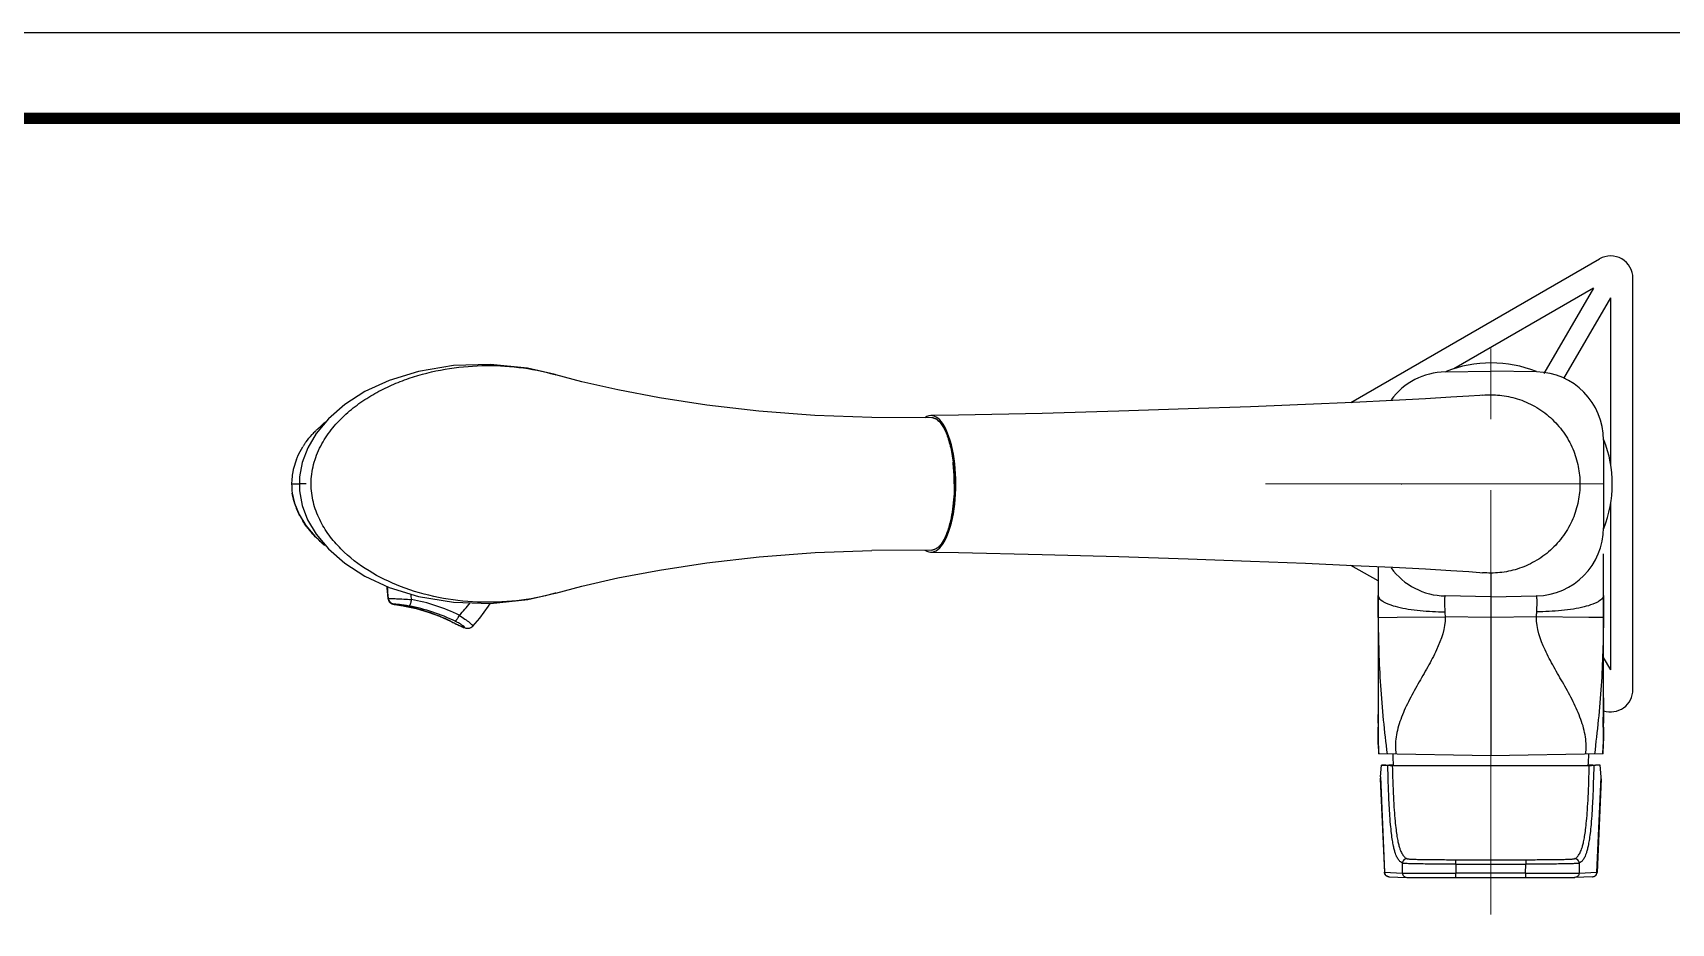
# Model space of a CAD drawing. Extents: x 0 to 1128, y 0 to 827.
# Drawn here: x 393.2 to 760.8, y 627 to 826.8 of the extents above; entities that cross this region are included whole.
import ezdxf

# ---------------------------------------------------------------- set-up
doc = ezdxf.new("R2010")
doc.units = 0
doc.header["$LTSCALE"] = 10
doc.header["$MEASUREMENT"] = 0
doc.linetypes.add('DLK3015-CA1_시공도$0$CENTER2', pattern=[28.575, 19.05, -3.175, 3.175, -3.175])
doc.layers.get('0').update_dxf_attribs({"linetype": 'CONTINUOUS'})
doc.layers.add('DLK3015-CA1_시공도$0$Cneter', color=1, linetype='DLK3015-CA1_시공도$0$CENTER2', lineweight=13)

msp = doc.modelspace()

# ---------------------------------------------------------------- linework, layer by layer
at = {"color": 7, "linetype": 'Continuous'}
for p, q in [((688.91, 743.86), (744.69, 776.07)), ((743.37, 769.53), (712, 751.41)), ((743.37, 769.53), (732.23, 750.36)), ((752.19, 679.46), (752.19, 771.74)), ((736.67, 749.24), (747.19, 767.36)), ((747.19, 729.94), (747.19, 767.36)), ((510.35, 750.13), (510.49, 750.09)), ((710.03, 750.72), (720.29, 750.9)), ((730.56, 750.72), (720.29, 750.9)), ((718.44, 745.51), (718.44, 745.51)), ((459.03, 739.63), (458.28, 739.02)), ((745.59, 735.42), (745.59, 715.77)), ((451.24, 725.6), (452.97, 725.6)), ((454.51, 725.6), (452.93, 725.6)), ((700.18, 725.6), (700.3, 725.6)), ((451.39, 723.52), (451.39, 723.52)), ((747.19, 683.86), (747.19, 721.25)), ((458.33, 712.12), (458.31, 712.13)), ((458.34, 712.13), (458.32, 712.14)), ((594.89, 710.77), (581.41, 710.67)), ((745.59, 700.6), (745.59, 709.92)), ((694.99, 703.82), (688.91, 707.33)), ((694.99, 707.04), (694.99, 700.6)), ((718.45, 705.68), (718.45, 705.68)), ((720.29, 705.6), (720.29, 664.6)), ((472.9, 699.91), (472.9, 699.91)), ((474.21, 698.61), (474.21, 698.61)), ((510.49, 701.1), (510.34, 701.06)), ((694.99, 695.62), (694.99, 700.6)), ((720.29, 700.3), (710.03, 700.47)), ((720.29, 700.3), (730.56, 700.47)), ((745.59, 689.97), (745.59, 700.6)), ((745.59, 700.6), (745.59, 695.62)), ((475.02, 698.46), (475.4, 698.4)), ((475.4, 698.4), (475.85, 698.33)), ((476.56, 698.2), (476.57, 698.2)), ((476.56, 698.2), (476.57, 698.2)), ((695.02, 695.62), (699.25, 695.67)), ((699.25, 695.67), (710.05, 695.78)), ((720.29, 695.6), (710.05, 695.78)), ((730.54, 695.78), (720.29, 695.6)), ((742.29, 695.66), (730.54, 695.78)), ((745.57, 695.62), (742.29, 695.66)), ((486.92, 694.79), (486.9, 694.79)), ((486.9, 694.79), (486.92, 694.79)), ((486.9, 694.79), (486.92, 694.79)), ((486.9, 694.79), (488.09, 694.21)), ((489.98, 693.41), (489.99, 693.41)), ((490.72, 693.21), (490.73, 693.21)), ((491.87, 693.7), (491.86, 693.7)), ((747.19, 683.86), (745.59, 686.63)), ((694.99, 677.92), (694.99, 671.95)), ((694.99, 677.62), (694.99, 677.37)), ((745.59, 677.62), (745.59, 673.87)), ((694.99, 670.99), (695, 669.24)), ((695, 669.24), (695.01, 667.99)), ((695.06, 668.28), (695.05, 670.99)), ((745.54, 670.99), (745.53, 668.28)), ((695.01, 667.99), (695.02, 668.28)), ((695.01, 667.98), (695.01, 667.99)), ((695.01, 667.98), (695.04, 667.06)), ((695.04, 667.06), (695.1, 665.37)), ((695.06, 667.98), (695.06, 668.28)), ((695.06, 667.15), (695.06, 667.98)), ((745.49, 665.37), (745.55, 667.06)), ((745.53, 668.28), (745.53, 667.98)), ((745.53, 667.98), (745.53, 667.15)), ((745.54, 667.51), (745.53, 667.15)), ((745.55, 667.06), (745.57, 667.98)), ((745.57, 668.28), (745.57, 667.99)), ((745.57, 667.99), (745.57, 667.98)), ((695.1, 665.37), (695.11, 665.04)), ((720.29, 664.6), (695.11, 665.04)), ((695.51, 659.85), (695.78, 662.5)), ((696.78, 662.5), (695.78, 662.5)), ((695.78, 662.5), (697.19, 662.44)), ((698.19, 662.44), (696.78, 662.5)), ((698.44, 662.47), (697.39, 662.47)), ((697.71, 662.46), (698.44, 662.46)), ((698.19, 662.44), (742.4, 662.44)), ((745.47, 665.04), (720.29, 664.6)), ((743.2, 662.47), (742.15, 662.47)), ((742.15, 662.46), (742.88, 662.46)), ((742.4, 662.44), (743.8, 662.5)), ((744.8, 662.5), (743.4, 662.44)), ((744.8, 662.5), (743.8, 662.5)), ((745.08, 659.85), (744.8, 662.5)), ((745.47, 665.04), (745.49, 665.37)), ((695.51, 659.85), (695.49, 659.45)), ((695.49, 659.45), (696.43, 638.44)), ((695.51, 659.85), (696.46, 638.47)), ((744.12, 638.47), (745.08, 659.85)), ((745.09, 659.45), (744.15, 638.44)), ((745.09, 659.45), (745.08, 659.85)), ((700.49, 638.3), (700.46, 640.51)), ((712.44, 641.3), (728.14, 641.3)), ((712.44, 640.3), (712.44, 641.3)), ((712.44, 640.3), (728.14, 640.3)), ((712.44, 640.3), (712.47, 638.29)), ((728.11, 638.29), (728.14, 640.3)), ((728.14, 641.3), (728.14, 640.3)), ((740.13, 640.51), (740.1, 638.3)), ((696.43, 638.44), (696.46, 638.47)), ((696.43, 638.44), (696.44, 638.41)), ((696.43, 638.44), (696.43, 638.44)), ((696.44, 638.41), (696.48, 638.19)), ((696.46, 638.47), (700.49, 638.3)), ((697.46, 637.48), (697.42, 637.48)), ((697.42, 637.48), (697.42, 637.48)), ((701.43, 637.31), (701.49, 637.31)), ((701.43, 637.31), (701.44, 637.31)), ((728.11, 638.29), (712.47, 638.29)), ((712.47, 637.29), (712.47, 638.29)), ((712.47, 637.29), (729.83, 637.29)), ((728.11, 638.29), (728.11, 637.29)), ((738.94, 637.31), (739.15, 637.31)), ((739.14, 637.31), (739.1, 637.31)), ((743.17, 637.48), (739.14, 637.31)), ((739.15, 637.31), (739.14, 637.31)), ((740.1, 638.3), (744.12, 638.47)), ((743.13, 637.48), (743.17, 637.48)), ((744.12, 638.47), (744.15, 638.44)), ((744.12, 638.22), (744.15, 638.44)), ((744.15, 638.44), (744.15, 638.44))]:
    msp.add_line(p, q, dxfattribs=at)
at = {"ltscale": 0.5}
msp.add_lwpolyline([(0, 0), (1128.4, 0), (1128.4, 826.8), (0, 826.8)], close=True, dxfattribs=at)
at = {"color": 5, "linetype": 'ByBlock', "lineweight": 200, "const_width": 2.6}
msp.add_lwpolyline([(18.14, 35.4), (1110.14, 35.4), (1110.14, 807.6), (18.14, 807.6)], close=True, dxfattribs=at)
at = {"color": 7, "linetype": 'Continuous'}
for points in [[(510.35, 750.13), (504.18, 751.53), (495.86, 752.41), (487.52, 752.15), (479.72, 750.85), (473.14, 748.81), (467.68, 746.29), (463.16, 743.39), (459.51, 740.21)], [(594.88, 740.42), (581.4, 740.52), (568.65, 740.98), (556.1, 741.94), (544.38, 743.29), (533.76, 744.92), (524.41, 746.69), (516.36, 748.53), (510.49, 750.09)], [(718.44, 745.51), (717.8, 745.46), (715.4, 745.28), (711.32, 745.02), (705.63, 744.69), (698.33, 744.31), (689.39, 743.88), (678.75, 743.42), (666.41, 742.92), (652.42, 742.41), (636.8, 741.9), (619.61, 741.42), (600.89, 741.01), (594.71, 740.92)], [(459.51, 740.21), (456.76, 736.92), (454.85, 733.67), (453.63, 730.43), (453.04, 727.22), (453.03, 724.02), (453.62, 720.79), (454.83, 717.56), (456.75, 714.29)], [(599.86, 730.44), (599.55, 732.53), (599.07, 734.67), (598.46, 736.55), (597.74, 738.12), (596.92, 739.31), (596.02, 740.09), (595.1, 740.41), (594.88, 740.42)], [(594.89, 710.77), (595.44, 710.85), (596.4, 711.37), (597.31, 712.38), (598.12, 713.83), (598.82, 715.67), (599.38, 717.82), (599.79, 720.22), (600.05, 722.79), (600.14, 725.45), (600.07, 728.12), (599.86, 730.44)], [(451.39, 723.52), (451.89, 721.29), (452.92, 718.74), (454.43, 716.26), (456.43, 713.88), (458.34, 712.16)], [(456.75, 714.29), (459.5, 711), (463.14, 707.82), (467.67, 704.91), (473.13, 702.39), (479.72, 700.34)], [(510.49, 701.1), (516.36, 702.66), (524.41, 704.5), (533.76, 706.27), (544.4, 707.9), (556.12, 709.25), (568.67, 710.21), (581.41, 710.67)], [(594.71, 710.27), (600.89, 710.18), (619.61, 709.77), (636.8, 709.29), (652.42, 708.78), (666.41, 708.27), (678.75, 707.78), (689.39, 707.31), (698.33, 706.89), (705.63, 706.51), (711.32, 706.18), (715.4, 705.91), (717.8, 705.73), (718.45, 705.68)], [(472.6, 702.63), (472.6, 702.29), (472.83, 699.91)], [(472.83, 699.91), (472.87, 699.74), (472.94, 699.52), (473.03, 699.33), (473.15, 699.16), (473.29, 699.01), (473.43, 698.89), (473.58, 698.79), (473.73, 698.72), (473.87, 698.67), (473.98, 698.64), (474.06, 698.62), (474.12, 698.61), (474.19, 698.59), (474.27, 698.58), (474.36, 698.57), (475.02, 698.46)], [(479.72, 700.34), (487.55, 699.04), (495.89, 698.79), (504.21, 699.66), (510.34, 701.05)], [(491.87, 693.7), (493.43, 695.49), (495.43, 698.2), (495.79, 698.79)], [(694.99, 700.6), (694.99, 689.87), (694.99, 677.92)], [(475.85, 698.33), (476.34, 698.24), (476.56, 698.2)], [(476.56, 698.2), (479.19, 697.63), (481.84, 696.86), (484.44, 695.9), (486.9, 694.79)], [(488.09, 694.21), (488.45, 694.03), (488.79, 693.87), (489.09, 693.73), (489.36, 693.61), (489.6, 693.5), (489.81, 693.42), (490, 693.35), (490.18, 693.29), (490.36, 693.25), (490.57, 693.21), (490.72, 693.21)], [(490.73, 693.21), (490.89, 693.22), (491.17, 693.27), (491.43, 693.37), (491.69, 693.53), (491.86, 693.7)], [(745.6, 671.95), (745.6, 678.03), (745.59, 689.97)], [(745.57, 667.99), (745.59, 669.24), (745.6, 670.99)], [(696.48, 638.19), (696.57, 637.98), (696.7, 637.81), (696.85, 637.67), (697.01, 637.58), (697.16, 637.52), (697.28, 637.5), (697.34, 637.49), (697.37, 637.49), (697.4, 637.48), (697.42, 637.48), (701.44, 637.31)], [(701.44, 637.31), (701.65, 637.31), (702.13, 637.31), (702.92, 637.3), (704.03, 637.3), (705.42, 637.29), (707.05, 637.29), (708.86, 637.29), (710.75, 637.29), (712.47, 637.29)], [(729.83, 637.29), (731.73, 637.29), (733.53, 637.29), (735.17, 637.29), (736.56, 637.3), (737.66, 637.3), (738.46, 637.31), (738.94, 637.31)], [(743.17, 637.48), (743.19, 637.48), (743.21, 637.49), (743.24, 637.49), (743.28, 637.49)], [(743.28, 637.49), (743.37, 637.51), (743.5, 637.55), (743.65, 637.62), (743.8, 637.72), (743.94, 637.86), (744.04, 638.03), (744.12, 638.22)]]:
    msp.add_lwpolyline(points, dxfattribs=at)
for centre, radius, start, end in [((747.19, 771.74), 5, 0, 120), ((710.29, 735.42), 15.3, 91, 143.7944), ((720.39, 725.6), 27.15, 68.1065, 111.9344), ((730.29, 735.42), 15.3, 0, 89), ((475.2, 718.92), 26.28, 129.9272, 130.1003), ((475.43, 718.64), 26.64, 128.1378, 129.9232), ((594.88, 738.7), 1.72, 89.3581, 89.9298), ((594.88, 738.68), 1.74, 78.9153, 89.3154), ((472.78, 721.46), 22.77, 135.5521, 138.1636), ((720.39, 725.6), 27.15, 338.4558, 21.2957), ((469.89, 723.79), 19.05, 146.0818, 147.943), ((465.98, 725.57), 14.74, 169.2184, 175.5409), ((466.14, 725.54), 14.9, 161.6441, 169.2279), ((467, 725.27), 15.8, 158.2812, 161.6653), ((562.63, 726.09), 37.26, 6.6611, 6.7899), ((465.89, 725.58), 14.65, 175.5486, 179.5585), ((465.91, 725.58), 14.67, 179.557, 179.9362), ((465.71, 725.58), 14.47, 179.928, 187.9618), ((465.15, 725.51), 13.91, 188.0195, 188.2533), ((466.76, 725.84), 15.54, 198.0102, 201.8514), ((469.12, 726.91), 18.14, 208.2251, 212.0018), ((471.83, 728.88), 21.5, 217.9706, 221.387), ((730.29, 715.77), 15.3, 271, 0), ((474.66, 731.61), 25.43, 226.7647, 230.0153), ((475.13, 732.17), 26.16, 230.0503, 231.1484), ((710.29, 715.77), 15.3, 216.2057, 269), ((508.4, 704.49), 35.8, 183.0376, 187.3569), ((508.39, 704.46), 35.77, 182.9852, 187.3024), ((509.31, 704.49), 31.58, 186.5691, 188.7788), ((470.81, 659.53), 40.8, 63.7735, 79.7077), ((466.83, 717.79), 30.89, 315.4682, 322.3085), ((1199.59, 700.6), 504.6, 180.001, 180.5656), ((240.51, 700.61), 505.09, 359.4347, 359.9987), ((469.53, 659.49), 39.35, 63.8025, 79.6985), ((470.56, 659.5), 39.33, 63.7797, 79.7016), ((8862.33, 700.44), 8167.34, 180.033766, 180.206566), ((-7421.75, 700.44), 8167.34, 359.793434, 359.966234), ((490.72, 694.66), 1.46, 239.5097, 269.9721), ((490.73, 694.67), 1.47, 239.5723, 265.5224), ((490.73, 694.66), 1.45, 265.5809, 270.0072), ((747.19, 679.46), 5, 251.2638, 0), ((1067.07, 671.05), 372.08, 179.8621, 180.0097), ((373.52, 671.05), 372.07, 359.9903, 0.1379), ((744.01, 669.8), 49.01, 181.7813, 182.1243), ((677.13, 670.49), 68.48, 357.5035, 358.1469), ((724.79, 665.1), 26.5, 180.3605, 185.7566), ((715.79, 665.1), 26.5, 354.2434, 359.6395), ((701.46, 640.53), 1, 90.1409, 180.7411), ((739.13, 640.53), 1, 359.3149, 89.859)]:
    msp.add_arc(centre, radius, start, end, dxfattribs=at)
msp.add_ellipse((594.71, 725.6), major_axis=(0, -15.32), ratio=0.362882, start_param=6.031361, end_param=9.676715)
for points, knots in [([(455.61, 725.6), (455.61, 727.07), (456, 730.02), (457.62, 734.13), (460.02, 737.79), (462.96, 740.96), (466.28, 743.66), (469.86, 745.94), (473.64, 747.82), (478.85, 749.84), (485.62, 751.53), (493.92, 752.33), (502.23, 751.95), (507.69, 750.88), (510.35, 750.13)], [0, 0, 0, 0, 0.06535, 0.130299, 0.19463, 0.258322, 0.321448, 0.384111, 0.446405, 0.508409, 0.631699, 0.754522, 0.877195, 1, 1, 1, 1]), ([(718.44, 745.51), (719.72, 745.63), (722.36, 745.62), (725.64, 744.95), (728.23, 743.99), (730.15, 743.04), (731.99, 741.86), (733.7, 740.49), (735.25, 738.93), (736.61, 737.22), (737.77, 735.38), (739.03, 732.85), (740.03, 729.58), (740.29, 726.9), (740.29, 725.6)], [0, 0, 0, 0, 0.115891, 0.236716, 0.300061, 0.364685, 0.430171, 0.496128, 0.562241, 0.628233, 0.693721, 0.758239, 0.882674, 1, 1, 1, 1]), ([(456.53, 737.41), (456.67, 737.55), (457.23, 738.11), (457.82, 738.64), (458.27, 739.02)], [0, 0, 0, 0, 0.251834, 1, 1, 1, 1]), ([(595.22, 740.39), (595.25, 740.38), (595.37, 740.35), (595.49, 740.31), (595.58, 740.28)], [0, 0, 0, 0, 0.245571, 1, 1, 1, 1]), ([(595.58, 740.28), (595.82, 740.18), (596.32, 739.85), (596.96, 739.14), (597.56, 738.19), (598.12, 737.01), (598.61, 735.63), (599.2, 733.45), (599.49, 731.71), (599.63, 730.5)], [0, 0, 0, 0, 0.072507, 0.158978, 0.261709, 0.380938, 0.515857, 0.665222, 1, 1, 1, 1]), ([(454.08, 734.43), (454.21, 734.62), (454.75, 735.4), (455.35, 736.13), (455.82, 736.65)], [0, 0, 0, 0, 0.253228, 1, 1, 1, 1]), ([(452.32, 731.11), (452.42, 731.36), (452.83, 732.32), (453.33, 733.24), (453.74, 733.91)], [0, 0, 0, 0, 0.253221, 1, 1, 1, 1]), ([(599.86, 730.44), (599.86, 730.45), (599.84, 730.47), (599.76, 730.5), (599.69, 730.5), (599.63, 730.5)], [0, 0, 0, 0, 0.138774, 0.363763, 1, 1, 1, 1]), ([(599.92, 725.6), (599.92, 726), (599.89, 727.61), (599.78, 729.22), (599.64, 730.42)], [0, 0, 0, 0, 0.25386, 1, 1, 1, 1]), ([(475.7, 702.59), (473.24, 703.54), (468.44, 705.86), (463.1, 709.95), (459.56, 714.03), (457.4, 717.53), (455.96, 721.44), (455.61, 724.21), (455.61, 725.6)], [0, 0, 0, 0, 0.244468, 0.491774, 0.617182, 0.743796, 0.871535, 1, 1, 1, 1]), ([(599.92, 725.6), (599.92, 724.63), (599.85, 722.74), (599.58, 719.99), (599.12, 717.45), (598.52, 715.22), (597.88, 713.61), (597.29, 712.56), (596.85, 711.93), (596.39, 711.42), (595.9, 711.06), (595.41, 710.83), (595.06, 710.77), (594.89, 710.77)], [0, 0, 0, 0, 0.17481, 0.34355, 0.500739, 0.641626, 0.762106, 0.814112, 0.860528, 0.901458, 0.937482, 0.969785, 1, 1, 1, 1]), ([(740.29, 725.6), (740.29, 724.3), (740.03, 721.61), (739.03, 718.34), (737.77, 715.81), (736.61, 713.98), (735.25, 712.26), (733.7, 710.7), (731.99, 709.33), (730.15, 708.16), (728.23, 707.2), (725.64, 706.24), (722.36, 705.57), (719.72, 705.56), (718.45, 705.68)], [0, 0, 0, 0, 0.117325, 0.241759, 0.306276, 0.371763, 0.437755, 0.503867, 0.569824, 0.63531, 0.699934, 0.763281, 0.88411, 1, 1, 1, 1]), ([(451.97, 721.03), (451.91, 721.23), (451.66, 722.05), (451.48, 722.88), (451.39, 723.52)], [0, 0, 0, 0, 0.247422, 1, 1, 1, 1]), ([(453.14, 718.33), (453.06, 718.47), (452.77, 719.03), (452.51, 719.61), (452.33, 720.05)], [0, 0, 0, 0, 0.248325, 1, 1, 1, 1]), ([(454.88, 715.66), (454.78, 715.79), (454.38, 716.32), (454, 716.87), (453.74, 717.29)], [0, 0, 0, 0, 0.248071, 1, 1, 1, 1]), ([(457.24, 713.09), (457.1, 713.21), (456.57, 713.72), (456.07, 714.25), (455.7, 714.67)], [0, 0, 0, 0, 0.248457, 1, 1, 1, 1]), ([(510.34, 701.06), (507.52, 700.26), (501.73, 699.16), (492.92, 698.87), (484.14, 699.9), (478.45, 701.52), (475.7, 702.59)], [0, 0, 0, 0, 0.249693, 0.499146, 0.749, 1, 1, 1, 1]), ([(472.83, 699.91), (472.83, 699.91), (472.84, 699.91), (472.84, 699.91), (472.84, 699.91), (472.85, 699.91), (472.87, 699.91), (472.89, 699.91), (472.9, 699.91)], [0, 0, 0, 0, 0.016538, 0.062644, 0.139772, 0.248287, 0.560321, 1, 1, 1, 1]), ([(474.21, 698.61), (474.05, 698.63), (473.73, 698.72), (473.31, 699.01), (473.02, 699.43), (472.92, 699.75), (472.9, 699.91)], [0, 0, 0, 0, 0.24132, 0.49776, 0.755527, 1, 1, 1, 1]), ([(472.9, 699.91), (472.98, 699.91), (473.2, 699.91), (473.6, 699.9), (474.15, 699.88), (475.1, 699.84), (476.43, 699.78), (477.53, 699.71), (478.1, 699.67)], [0, 0, 0, 0, 0.047186, 0.125953, 0.232264, 0.36206, 0.669889, 1, 1, 1, 1]), ([(472.9, 699.91), (472.92, 699.75), (473.01, 699.43), (473.31, 699.01), (473.73, 698.72), (474.05, 698.63), (474.21, 698.61)], [0, 0, 0, 0, 0.244473, 0.50224, 0.75868, 1, 1, 1, 1]), ([(474.21, 698.61), (474.2, 698.61), (474.19, 698.61), (474.18, 698.61), (474.17, 698.61), (474.17, 698.61), (474.17, 698.61), (474.16, 698.61), (474.17, 698.61), (474.17, 698.61), (474.17, 698.6), (474.18, 698.6), (474.19, 698.6), (474.21, 698.6), (474.25, 698.59), (474.32, 698.57), (474.47, 698.55), (474.72, 698.51), (475.08, 698.45), (475.53, 698.38), (476.03, 698.3), (476.38, 698.24), (476.56, 698.2)], [0, 0, 0, 0, 0.008666, 0.011963, 0.014572, 0.016499, 0.017765, 0.018456, 0.019046, 0.02015, 0.021907, 0.024347, 0.02748, 0.035838, 0.046993, 0.077646, 0.119182, 0.233328, 0.385115, 0.568597, 0.776291, 1, 1, 1, 1]), ([(477.59, 698.2), (477.21, 698.27), (476.66, 698.36), (475.93, 698.46), (475.44, 698.51), (475.01, 698.56), (474.66, 698.59), (474.4, 698.61), (474.26, 698.61), (474.21, 698.61)], [0, 0, 0, 0, 0.336817, 0.49788, 0.645591, 0.774052, 0.878302, 0.954566, 1, 1, 1, 1]), ([(478.1, 699.67), (478.07, 699.49), (478.02, 699.22), (477.92, 698.88), (477.85, 698.65), (477.78, 698.46), (477.72, 698.33), (477.67, 698.26), (477.64, 698.22), (477.6, 698.2), (477.59, 698.2)], [0, 0, 0, 0, 0.348407, 0.51999, 0.675257, 0.804035, 0.900907, 0.936468, 0.964034, 1, 1, 1, 1]), ([(694.99, 700.6), (694.99, 700.03), (695.76, 699.38), (696.69, 698.9), (697.79, 698.44), (699.49, 697.95), (701.83, 697.49), (704.46, 697.16), (707.2, 696.96), (709.05, 696.91), (709.97, 696.91)], [0, 0, 0, 0, 0.106771, 0.150837, 0.202817, 0.329672, 0.482333, 0.651842, 0.82768, 1, 1, 1, 1]), ([(710.03, 700.47), (710, 700.48), (709.97, 700.35), (709.95, 700.19), (709.93, 699.86), (709.92, 699.45), (709.91, 698.92), (709.93, 698.06), (709.95, 697.38), (709.97, 696.91)], [0, 0, 0, 0, 0.021375, 0.075792, 0.163318, 0.282208, 0.429986, 0.602161, 1, 1, 1, 1]), ([(730.67, 699.1), (730.67, 699.29), (730.67, 699.64), (730.65, 700.06), (730.62, 700.32), (730.6, 700.44), (730.57, 700.48), (730.56, 700.47)], [0, 0, 0, 0, 0.419569, 0.730518, 0.924276, 0.97579, 1, 1, 1, 1]), ([(745.59, 700.6), (745.59, 700.03), (744.82, 699.38), (743.9, 698.9), (742.79, 698.44), (741.1, 697.95), (738.75, 697.49), (736.13, 697.16), (733.38, 696.96), (731.53, 696.91), (730.62, 696.91)], [0, 0, 0, 0, 0.10677, 0.150836, 0.202816, 0.329671, 0.482333, 0.651842, 0.827681, 1, 1, 1, 1]), ([(730.62, 696.91), (730.63, 697.11), (730.65, 697.84), (730.67, 698.57), (730.67, 699.1)], [0, 0, 0, 0, 0.27675, 1, 1, 1, 1]), ([(487.94, 694.79), (487.95, 694.79), (487.97, 694.79), (488.02, 694.82), (488.1, 694.89), (488.2, 695.02), (488.32, 695.19), (488.46, 695.4), (488.64, 695.72), (488.76, 695.96), (488.84, 696.13)], [0, 0, 0, 0, 0.016251, 0.038465, 0.10514, 0.204935, 0.335751, 0.490887, 0.660414, 1, 1, 1, 1]), ([(488.84, 696.13), (489.27, 695.86), (489.88, 695.45), (490.63, 694.91), (491.03, 694.6), (491.3, 694.37), (491.47, 694.23), (491.61, 694.1), (491.72, 693.98), (491.8, 693.89), (491.85, 693.82), (491.87, 693.77), (491.88, 693.74), (491.88, 693.72), (491.87, 693.7), (491.87, 693.7)], [0, 0, 0, 0, 0.386958, 0.558175, 0.707072, 0.771226, 0.82767, 0.876182, 0.916601, 0.948819, 0.972849, 0.981912, 0.989177, 0.994978, 1, 1, 1, 1]), ([(695.02, 695.62), (695.07, 690.53), (695.26, 682.85), (696.13, 672.65), (696.72, 667.54), (697.02, 665)], [0, 0, 0, 0, 0.497748, 0.749928, 1, 1, 1, 1]), ([(710.05, 695.78), (710.08, 693.22), (708.72, 689.29), (706.15, 684.49), (703.92, 680.68), (701.78, 676.81), (700.29, 673.5), (699.44, 670.82), (699.02, 668.86), (698.84, 666.9), (698.93, 665.6), (699, 664.97)], [0, 0, 0, 0, 0.231127, 0.360502, 0.495053, 0.629923, 0.760237, 0.822705, 0.883234, 0.942084, 1, 1, 1, 1]), ([(741.59, 664.97), (741.65, 665.6), (741.75, 666.9), (741.57, 668.86), (741.15, 670.82), (740.29, 673.5), (738.8, 676.81), (736.67, 680.68), (734.44, 684.49), (731.87, 689.29), (730.51, 693.22), (730.54, 695.78)], [0, 0, 0, 0, 0.057916, 0.116766, 0.177295, 0.239763, 0.370077, 0.504947, 0.639498, 0.768873, 1, 1, 1, 1]), ([(745.57, 695.62), (745.52, 690.53), (745.32, 682.85), (744.46, 672.65), (743.86, 667.55), (743.57, 665)], [0, 0, 0, 0, 0.497748, 0.749927, 1, 1, 1, 1]), ([(486.92, 694.79), (487.09, 694.7), (487.43, 694.54), (487.94, 694.29), (488.42, 694.05), (488.87, 693.84), (489.25, 693.66), (489.53, 693.54), (489.72, 693.47), (489.83, 693.44), (489.91, 693.42), (489.96, 693.41), (489.98, 693.41)], [0, 0, 0, 0, 0.170632, 0.340106, 0.501893, 0.64963, 0.777444, 0.88051, 0.921636, 0.955371, 0.98149, 1, 1, 1, 1]), ([(489.99, 693.41), (489.99, 693.41), (490.01, 693.41), (490.02, 693.41), (490.04, 693.42), (490.04, 693.44), (490.04, 693.45), (490.02, 693.48), (489.99, 693.53), (489.93, 693.59), (489.84, 693.66), (489.73, 693.74), (489.55, 693.88), (489.27, 694.06), (488.87, 694.3), (488.42, 694.54), (488.1, 694.71), (487.94, 694.79)], [0, 0, 0, 0, 0.008519, 0.015016, 0.020131, 0.025095, 0.031236, 0.039318, 0.062438, 0.095518, 0.138586, 0.191407, 0.253538, 0.40345, 0.582694, 0.784144, 1, 1, 1, 1]), ([(695.02, 668.28), (695.01, 668.49), (694.99, 669.39), (694.99, 670.3), (694.99, 670.99)], [0, 0, 0, 0, 0.234076, 1, 1, 1, 1]), ([(745.6, 670.99), (745.6, 670.75), (745.59, 669.85), (745.59, 668.94), (745.57, 668.28)], [0, 0, 0, 0, 0.262487, 1, 1, 1, 1]), ([(695.06, 667.15), (695.06, 667.22), (695.05, 667.5), (695.03, 667.78), (695.03, 667.98)], [0, 0, 0, 0, 0.259098, 1, 1, 1, 1]), ([(698.19, 662.44), (698.07, 662.44), (697.83, 662.44), (697.53, 662.44), (697.32, 662.44), (697.22, 662.44), (697.19, 662.44)], [0, 0, 0, 0, 0.372301, 0.69021, 0.909323, 1, 1, 1, 1]), ([(700.46, 640.51), (700.3, 640.6), (699.97, 640.82), (699.5, 641.36), (699.16, 642.01), (698.89, 642.73), (698.66, 643.49), (698.44, 644.45), (698.21, 645.71), (697.99, 647.32), (697.78, 649.4), (697.58, 651.99), (697.35, 656.4), (697.24, 659.95), (697.19, 662.44)], [0, 0, 0, 0, 0.02353, 0.052803, 0.093384, 0.120735, 0.154749, 0.197771, 0.252737, 0.323394, 0.4143, 0.529372, 0.669097, 1, 1, 1, 1]), ([(698.19, 662.44), (698.24, 660.08), (698.35, 656.74), (698.59, 652.58), (698.78, 650.13), (699, 648.16), (699.22, 646.61), (699.44, 645.4), (699.67, 644.46), (699.89, 643.72), (700.16, 643.01), (700.51, 642.37), (700.97, 641.83), (701.3, 641.61), (701.46, 641.53)], [0, 0, 0, 0, 0.327401, 0.464505, 0.57806, 0.668724, 0.73992, 0.795779, 0.839779, 0.874741, 0.90296, 0.945007, 0.975462, 1, 1, 1, 1]), ([(739.13, 641.53), (739.28, 641.61), (739.62, 641.83), (740.08, 642.37), (740.42, 643.01), (740.7, 643.72), (740.92, 644.46), (741.15, 645.4), (741.37, 646.61), (741.59, 648.16), (741.8, 650.13), (742, 652.58), (742.24, 656.74), (742.34, 660.08), (742.4, 662.44)], [0, 0, 0, 0, 0.024538, 0.054993, 0.09704, 0.125259, 0.160221, 0.204221, 0.26008, 0.331276, 0.42194, 0.535495, 0.672599, 1, 1, 1, 1]), ([(743.4, 662.44), (743.34, 659.95), (743.24, 656.4), (743, 651.99), (742.81, 649.4), (742.6, 647.32), (742.37, 645.71), (742.15, 644.45), (741.92, 643.49), (741.7, 642.73), (741.43, 642.01), (741.08, 641.36), (740.62, 640.82), (740.28, 640.6), (740.13, 640.51)], [0, 0, 0, 0, 0.330903, 0.470628, 0.5857, 0.676606, 0.747263, 0.802229, 0.845251, 0.879265, 0.906616, 0.947197, 0.97647, 1, 1, 1, 1]), ([(743.4, 662.44), (743.37, 662.44), (743.27, 662.44), (743.06, 662.44), (742.75, 662.44), (742.52, 662.44), (742.4, 662.44)], [0, 0, 0, 0, 0.090676, 0.30979, 0.627699, 1, 1, 1, 1]), ([(712.44, 640.3), (711.69, 640.3), (710.21, 640.3), (708.06, 640.31), (706.06, 640.32), (704.53, 640.34), (703.43, 640.36), (702.73, 640.37), (702.11, 640.39), (701.59, 640.41), (701.16, 640.43), (700.83, 640.45), (700.62, 640.47), (700.51, 640.5), (700.47, 640.51), (700.46, 640.51)], [0, 0, 0, 0, 0.188522, 0.370294, 0.538809, 0.688037, 0.753717, 0.812647, 0.864289, 0.908195, 0.943966, 0.97131, 0.989999, 0.996075, 1, 1, 1, 1]), ([(701.46, 641.53), (701.47, 641.52), (701.51, 641.51), (701.61, 641.49), (701.8, 641.47), (702.1, 641.44), (702.49, 641.42), (702.97, 641.4), (703.54, 641.38), (704.19, 641.37), (705.19, 641.35), (706.59, 641.33), (708.42, 641.31), (710.4, 641.3), (711.75, 641.3), (712.44, 641.3)], [0, 0, 0, 0, 0.004045, 0.010162, 0.028828, 0.05618, 0.092012, 0.135998, 0.187694, 0.246622, 0.31229, 0.46154, 0.629952, 0.811618, 1, 1, 1, 1]), ([(728.14, 641.3), (728.83, 641.3), (730.19, 641.3), (732.16, 641.31), (733.99, 641.33), (735.4, 641.35), (736.4, 641.37), (737.05, 641.38), (737.61, 641.4), (738.09, 641.42), (738.49, 641.44), (738.79, 641.47), (738.98, 641.49), (739.08, 641.51), (739.11, 641.52), (739.13, 641.53)], [0, 0, 0, 0, 0.188382, 0.370047, 0.538459, 0.68771, 0.753378, 0.812306, 0.864002, 0.907988, 0.943819, 0.971172, 0.989839, 0.995957, 1, 1, 1, 1]), ([(740.13, 640.51), (740.11, 640.51), (740.07, 640.5), (739.96, 640.47), (739.75, 640.45), (739.43, 640.43), (739, 640.41), (738.48, 640.39), (737.86, 640.37), (737.15, 640.36), (736.06, 640.34), (734.53, 640.32), (732.53, 640.31), (730.38, 640.3), (728.89, 640.3), (728.14, 640.3)], [0, 0, 0, 0, 0.003925, 0.010001, 0.02869, 0.056034, 0.091805, 0.135711, 0.187353, 0.246283, 0.311963, 0.461191, 0.629706, 0.811478, 1, 1, 1, 1]), ([(697.42, 637.48), (697.29, 637.49), (697.04, 637.55), (696.73, 637.77), (696.52, 638.09), (696.46, 638.34), (696.46, 638.47)], [0, 0, 0, 0, 0.249906, 0.499728, 0.749754, 1, 1, 1, 1]), ([(700.49, 638.3), (700.49, 638.18), (700.54, 637.92), (700.75, 637.6), (701.06, 637.38), (701.31, 637.32), (701.43, 637.31)], [0, 0, 0, 0, 0.250158, 0.500107, 0.749981, 1, 1, 1, 1]), ([(700.49, 638.3), (700.53, 638.3), (700.64, 638.3), (700.86, 638.29), (701.19, 638.29), (701.82, 638.29), (702.84, 638.29), (704.32, 638.28), (706.09, 638.28), (708.84, 638.28), (710.99, 638.29), (712.47, 638.29)], [0, 0, 0, 0, 0.009665, 0.028213, 0.055485, 0.091225, 0.186782, 0.311459, 0.460791, 0.62943, 1, 1, 1, 1]), ([(728.11, 638.29), (729.59, 638.29), (731.75, 638.28), (734.5, 638.28), (736.27, 638.28), (737.74, 638.29), (738.77, 638.29), (739.4, 638.29), (739.72, 638.29), (739.95, 638.3), (740.06, 638.3), (740.1, 638.3)], [0, 0, 0, 0, 0.37057, 0.539209, 0.688541, 0.813218, 0.908775, 0.944515, 0.971787, 0.990335, 1, 1, 1, 1]), ([(740.1, 638.3), (740.1, 638.18), (740.05, 637.92), (739.84, 637.6), (739.53, 637.38), (739.28, 637.32), (739.15, 637.31)], [0, 0, 0, 0, 0.250158, 0.500107, 0.749981, 1, 1, 1, 1]), ([(743.17, 637.48), (743.29, 637.49), (743.54, 637.55), (743.86, 637.77), (744.07, 638.09), (744.12, 638.34), (744.12, 638.47)], [0, 0, 0, 0, 0.249906, 0.499728, 0.749754, 1, 1, 1, 1])]:
    msp.add_open_spline(points, degree=3, knots=knots, dxfattribs=at)
for points in [[(709.97, 696.91), (709.99, 696.53), (710.01, 696.15), (710.05, 695.78)], [(730.54, 695.78), (730.57, 696.15), (730.6, 696.53), (730.62, 696.91)], [(694.99, 671.95), (694.99, 672.59), (694.99, 673.22), (694.99, 673.86)], [(745.59, 673.86), (745.59, 673.22), (745.59, 672.59), (745.6, 671.95)], [(695.06, 667.15), (695.09, 666.44), (695.12, 665.74), (695.15, 665.03)], [(745.44, 665.03), (745.47, 665.74), (745.5, 666.44), (745.53, 667.15)]]:
    msp.add_open_spline(points, degree=3, dxfattribs=at)
at = {"layer": 'DLK3015-CA1_시공도$0$Cneter', "lineweight": 5, "ltscale": 0.5}
for p, q in [((720.29, 628.97), (720.29, 761.03)), ((745.76, 725.6), (669.78, 725.6))]:
    msp.add_line(p, q, dxfattribs=at)

doc.saveas('drawing.dxf')
